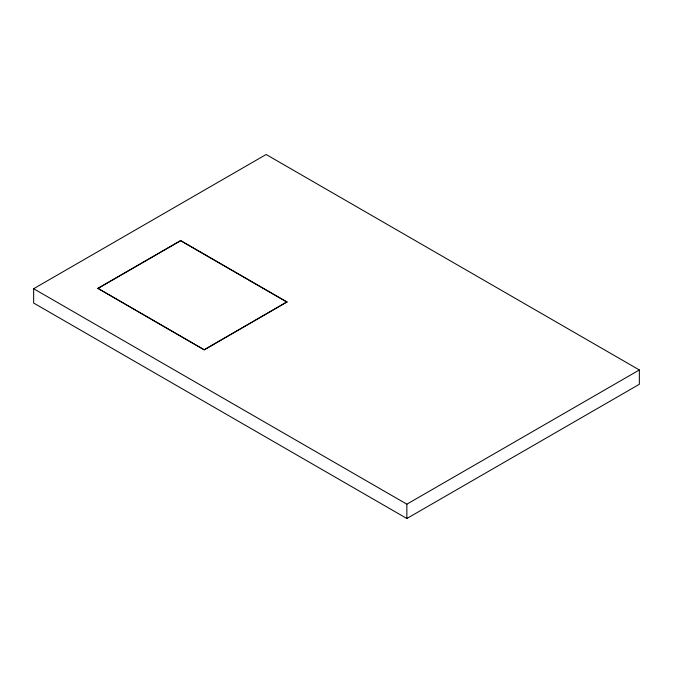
<?xml version="1.0" encoding="UTF-8"?>
<svg xmlns="http://www.w3.org/2000/svg" width="673" height="673" viewBox="0 0 673 673"><rect width="100%" height="100%" fill="white"/><g stroke="black" fill="none" stroke-linecap="round" stroke-linejoin="round"><path stroke-width="1.01" d="M33.65 288.717L266.138 154.496L639.35 369.965L639.35 384.283L406.862 518.504L33.65 303.035L33.65 288.717L406.862 504.186L639.35 369.965M97.871 288.338L180.633 240.555L286.959 301.941L204.197 349.901L97.871 288.338L204.197 349.724L286.959 301.941M97.871 288.515L180.633 240.732L286.959 302.118M406.862 504.186L406.862 518.504"/></g></svg>
